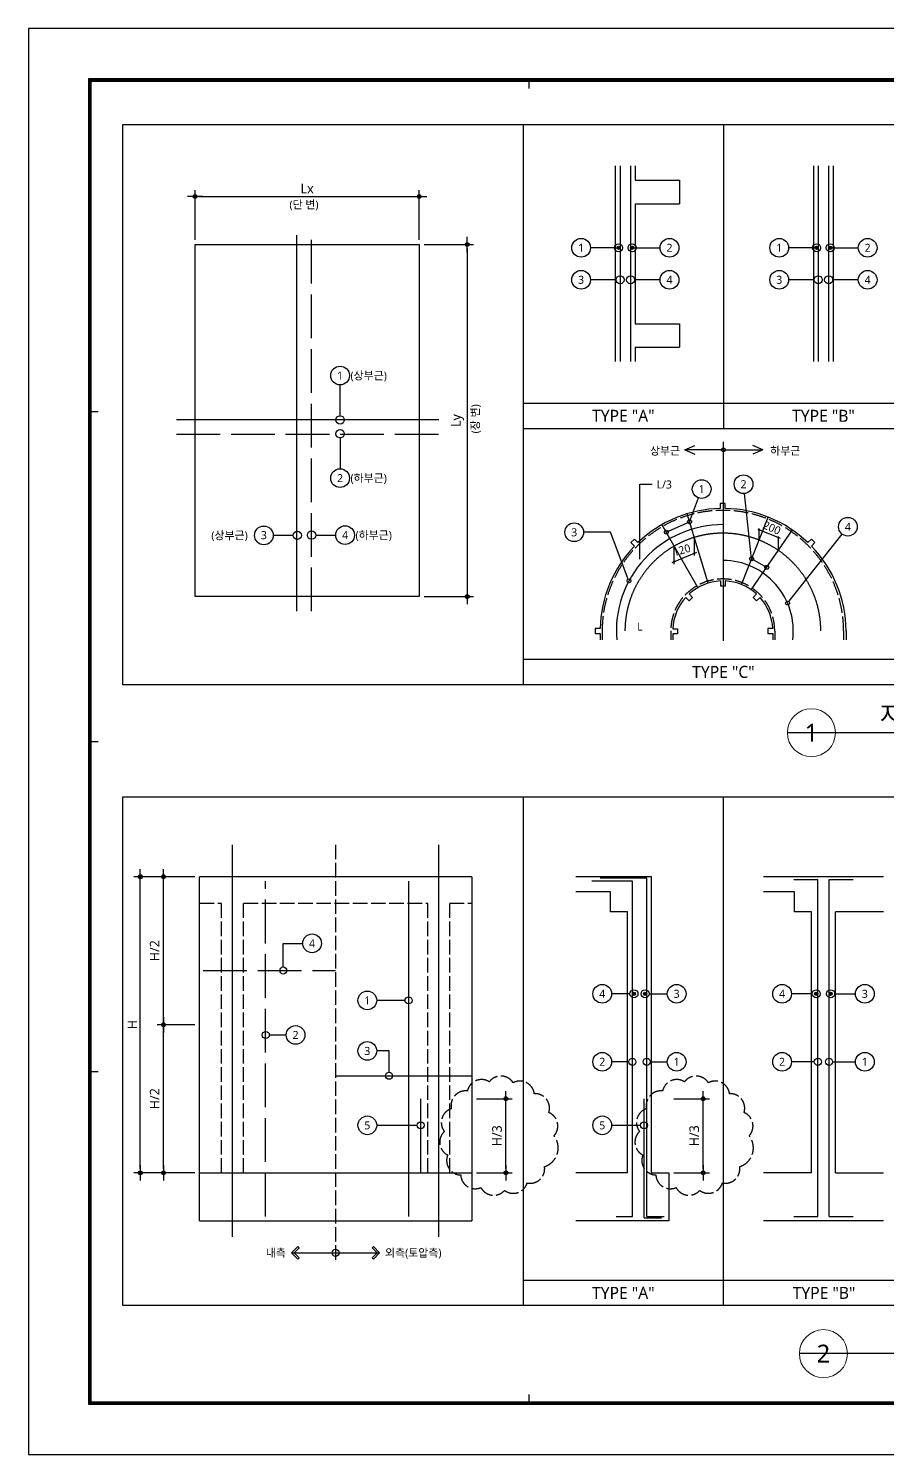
# Model space of a CAD drawing. Header units: millimetres. Extents: x 231380 to 990673, y -319231 to 132826.
# Drawn here: x 379034 to 389763, y -241135 to -223315 of the extents above; entities that cross this region are included whole.
import ezdxf
from ezdxf.enums import TextEntityAlignment as Align

# ---------------------------------------------------------------- set-up
doc = ezdxf.new("R2010")
doc.units = ezdxf.units.MM
doc.header["$LTSCALE"] = 91
for name, pattern in [('CEN', [62, 60, -1, 0, -1]), ('HID', [2.5, 2, -0.5]), ('HID2', [7.5, 6, -1.5])]:
    doc.linetypes.add(name, pattern=pattern)
doc.layers.get('Defpoints').update_dxf_attribs({"color": 145})
for name, color, linetype in [('BAR', 2, 'Continuous'), ('BAR1', 2, 'Continuous'), ('CEN', 1, 'CEN'), ('DIM', 7, 'Continuous'), ('EL4', 4, 'Continuous'), ('FORM_고양장항A-1BL-S$0$FORM', 7, 'Continuous'), ('LEADER', 7, 'Continuous'), ('LINE', 7, 'Continuous')]:
    doc.layers.add(name, color=color, linetype=linetype)
doc.layers.add('FORM_고양장항A-1BL-S$0$DEFPOINT', color=144, linetype='Continuous', plot=False)
doc.layers.add('REV', color=1, linetype='HID', plot=False)
doc.layers.add('TEXT', color=3, linetype='Continuous', lineweight=9)
doc.styles.add('맑은고딕', font='malgun.ttf')
doc.dimstyles.new('DIM_30', dxfattribs={"dimscale": 30, "dimtxt": 3, "dimasz": 1.2, "dimexe": 2, "dimexo": 1.5, "dimgap": 1, "dimtad": 1, "dimdec": 0, "dimdsep": 46, "dimtxsty": '맑은고딕', "dimblk1": 'DIMDOT', "dimblk2": 'DIMDOT', "dimsah": 1, "dimcen": 1, "dimdle": 2, "dimclrd": 7, "dimclre": 7, "dimclrt": 3, "dimadec": 0, "dimazin": 0, "dimtfac": 1, "dimtdec": 0, "dimtix": 1, "dimtmove": 2, "dimatfit": 3, "dimldrblk": 'DIMDOT', "dimfxl": 0, "dimtolj": 1, "dimarcsym": 0})

# ---------------------------------------------------------------- blocks, each defined once
blk = doc.blocks.new('DIMDOT')
at = {"layer": 'DIM', "linetype": 'Continuous'}
blk.add_line((-2, 0), (2, 0), dxfattribs=at)
for radius in [0.5, 0.25]:
    blk.add_circle((0, 0), radius, dxfattribs=at)
blk = doc.blocks.new('*D970')
at = {"layer": 'Defpoints', "color": 0, "transparency": 16777216}
for p in [(383914, -225415), (381114, -226015), (383914, -226015)]:
    blk.add_point(p, dxfattribs=at)
at = {"layer": 'DIM', "color": 7, "lineweight": -2, "transparency": 16777216}
for p, q in [((381114, -225955), (381114, -225335)), ((381162, -225415), (383866, -225415)), ((383914, -225955), (383914, -225335))]:
    blk.add_line(p, q, dxfattribs=at)
at = {"layer": 'DIM', "color": 7, "lineweight": -2, "transparency": 16777216, "xscale": 48, "yscale": 48, "zscale": 48, "rotation": 180}
blk.add_blockref('DIMDOT', (381114, -225415), dxfattribs=at)
at = {"layer": 'DIM', "color": 7, "lineweight": -2, "transparency": 16777216, "xscale": 48, "yscale": 48, "zscale": 48}
blk.add_blockref('DIMDOT', (383914, -225415), dxfattribs=at)
at = {"layer": 'DIM', "color": 3, "transparency": 16777216, "insert": (382514, -225315), "char_height": 120, "attachment_point": 5, "style": '맑은고딕'}
blk.add_mtext('\\A1;Lx', dxfattribs=at)
blk = doc.blocks.new('*D971')
at = {"layer": 'Defpoints', "color": 0, "transparency": 16777216}
for p in [(383914, -226015), (383914, -230415), (384514, -230415)]:
    blk.add_point(p, dxfattribs=at)
at = {"layer": 'DIM', "color": 7, "lineweight": -2, "transparency": 16777216}
for p, q in [((383974, -226015), (384594, -226015)), ((384514, -226063), (384514, -230367)), ((383974, -230415), (384594, -230415))]:
    blk.add_line(p, q, dxfattribs=at)
at = {"layer": 'DIM', "color": 7, "lineweight": -2, "transparency": 16777216, "xscale": 48, "yscale": 48, "zscale": 48}
for p, rotation in [((384514, -226015), 90), ((384514, -230415), 270)]:
    blk.add_blockref('DIMDOT', p, dxfattribs=dict(at, rotation=rotation))
at = {"layer": 'DIM', "color": 3, "transparency": 16777216, "insert": (384393, -228215), "char_height": 120, "attachment_point": 5, "rotation": 90, "style": '맑은고딕'}
blk.add_mtext('\\A1;Ly', dxfattribs=at)
blk = doc.blocks.new('*D972')
at = {"layer": 'Defpoints', "color": 0, "transparency": 16777216}
for p in [(380720, -235765), (381170, -235765), (381170, -237615)]:
    blk.add_point(p, dxfattribs=at)
at = {"layer": 'DIM', "color": 7, "lineweight": -2, "transparency": 16777216}
for p, q in [((381110, -235765), (380640, -235765)), ((380720, -237567), (380720, -235813)), ((381110, -237615), (380640, -237615))]:
    blk.add_line(p, q, dxfattribs=at)
at = {"layer": 'DIM', "color": 7, "lineweight": -2, "transparency": 16777216, "xscale": 48, "yscale": 48, "zscale": 48}
for p, rotation in [((380720, -235765), 90), ((380720, -237615), 270)]:
    blk.add_blockref('DIMDOT', p, dxfattribs=dict(at, rotation=rotation))
at = {"layer": 'DIM', "color": 3, "transparency": 16777216, "insert": (380609, -236690), "char_height": 120, "attachment_point": 5, "rotation": 90, "style": '맑은고딕'}
blk.add_mtext('\\A1;H/2', dxfattribs=at)
blk = doc.blocks.new('*D973')
at = {"layer": 'Defpoints', "color": 0, "transparency": 16777216}
for p in [(380720, -233915), (381170, -233915), (381170, -235765)]:
    blk.add_point(p, dxfattribs=at)
at = {"layer": 'DIM', "color": 7, "lineweight": -2, "transparency": 16777216}
for p, q in [((381110, -233915), (380640, -233915)), ((380720, -235717), (380720, -233963)), ((381110, -235765), (380640, -235765))]:
    blk.add_line(p, q, dxfattribs=at)
at = {"layer": 'DIM', "color": 7, "lineweight": -2, "transparency": 16777216, "xscale": 48, "yscale": 48, "zscale": 48}
for p, rotation in [((380720, -233915), 90), ((380720, -235765), 270)]:
    blk.add_blockref('DIMDOT', p, dxfattribs=dict(at, rotation=rotation))
at = {"layer": 'DIM', "color": 3, "transparency": 16777216, "insert": (380609, -234840), "char_height": 120, "attachment_point": 5, "rotation": 90, "style": '맑은고딕'}
blk.add_mtext('\\A1;H/2', dxfattribs=at)
blk = doc.blocks.new('*D974')
at = {"layer": 'Defpoints', "color": 0, "transparency": 16777216}
for p in [(380430, -233915), (381170, -233915), (381170, -237615)]:
    blk.add_point(p, dxfattribs=at)
at = {"layer": 'DIM', "color": 7, "lineweight": -2, "transparency": 16777216}
for p, q in [((381110, -233915), (380350, -233915)), ((380430, -237567), (380430, -233963)), ((381110, -237615), (380350, -237615))]:
    blk.add_line(p, q, dxfattribs=at)
at = {"layer": 'DIM', "color": 7, "lineweight": -2, "transparency": 16777216, "xscale": 48, "yscale": 48, "zscale": 48}
for p, rotation in [((380430, -233915), 90), ((380430, -237615), 270)]:
    blk.add_blockref('DIMDOT', p, dxfattribs=dict(at, rotation=rotation))
at = {"layer": 'DIM', "color": 3, "transparency": 16777216, "insert": (380330, -235765), "char_height": 120, "attachment_point": 5, "rotation": 90, "style": '맑은고딕'}
blk.add_mtext('\\A1;H', dxfattribs=at)
blk = doc.blocks.new('*D975')
at = {"layer": 'Defpoints', "color": 0, "transparency": 16777216}
for p in [(384570, -236690), (384997, -236690), (384570, -237615)]:
    blk.add_point(p, dxfattribs=at)
at = {"layer": 'DIM', "color": 7, "lineweight": -2, "transparency": 16777216}
for p, q in [((384630, -236690), (385077, -236690)), ((384997, -237567), (384997, -236738)), ((384630, -237615), (385077, -237615))]:
    blk.add_line(p, q, dxfattribs=at)
at = {"layer": 'DIM', "color": 7, "lineweight": -2, "transparency": 16777216, "xscale": 48, "yscale": 48, "zscale": 48}
for p, rotation in [((384997, -236690), 90), ((384997, -237615), 270)]:
    blk.add_blockref('DIMDOT', p, dxfattribs=dict(at, rotation=rotation))
at = {"layer": 'DIM', "color": 3, "transparency": 16777216, "insert": (384886, -237153), "char_height": 120, "attachment_point": 5, "rotation": 90, "style": '맑은고딕'}
blk.add_mtext('\\A1;H/3', dxfattribs=at)
blk = doc.blocks.new('*D976')
at = {"layer": 'Defpoints', "color": 0, "transparency": 16777216}
for p in [(387034, -236690), (387461, -236690), (387034, -237615)]:
    blk.add_point(p, dxfattribs=at)
at = {"layer": 'DIM', "color": 7, "lineweight": -2, "transparency": 16777216}
for p, q in [((387094, -236690), (387541, -236690)), ((387461, -237567), (387461, -236738)), ((387094, -237615), (387541, -237615))]:
    blk.add_line(p, q, dxfattribs=at)
at = {"layer": 'DIM', "color": 7, "lineweight": -2, "transparency": 16777216, "xscale": 48, "yscale": 48, "zscale": 48}
for p, rotation in [((387461, -236690), 90), ((387461, -237615), 270)]:
    blk.add_blockref('DIMDOT', p, dxfattribs=dict(at, rotation=rotation))
at = {"layer": 'DIM', "color": 3, "transparency": 16777216, "insert": (387350, -237153), "char_height": 120, "attachment_point": 5, "rotation": 90, "style": '맑은고딕'}
blk.add_mtext('\\A1;H/3', dxfattribs=at)
blk = doc.blocks.new('FORM_고양장항A-1BL-S')
at = {"layer": 'FORM_고양장항A-1BL-S$0$DEFPOINT', "color": 1}
for p, q in [((208.5, 569), (208.5, 572)), ((26, 434.5), (29, 434.5)), ((26, 297), (29, 297)), ((26, 159.5), (29, 159.5)), ((208.5, 22), (208.5, 25))]:
    blk.add_line(p, q, dxfattribs=at)
at = {"layer": 'FORM_고양장항A-1BL-S$0$DEFPOINT'}
blk.add_lwpolyline([(0, 594), (0, 0), (841, 0), (841, 594), (0, 594)], dxfattribs=at)
at = {"layer": 'FORM_고양장항A-1BL-S$0$FORM'}
for points in [[(25, 573), (25, 21), (757, 21), (757, 573)], [(26, 572), (26, 22), (756, 22), (756, 572)]]:
    blk.add_lwpolyline(points, close=True, dxfattribs=at)
at = {"layer": 'FORM_고양장항A-1BL-S$0$FORM', "const_width": 1}
blk.add_lwpolyline([(25.5, 572.5), (25.5, 21.5), (756.5, 21.5), (756.5, 572.5)], close=True, dxfattribs=at)
blk = doc.blocks.new('ST')
at = {"layer": 'BAR'}
blk.add_circle((0, 0), 14.5, dxfattribs=at)
blk = doc.blocks.new('BAR')
at = {"layer": 'BAR'}
blk.add_hatch(color=256, dxfattribs=at).paths.add_polyline_path([(0, -14.5, 1), (0, 14.5, 1)])
at = {"layer": 'BAR', "rotation": 180}
blk.add_blockref('ST', (0, 0), dxfattribs=at)

msp = doc.modelspace()

# ---------------------------------------------------------------- linework, layer by layer
at = {"layer": 'BAR1'}
for p, q in [((386423.6, -225032.5), (386423.6, -227478.5)), ((386553.6, -225032.5), (386553.6, -227478.5)), ((388898.6, -225032.5), (388898.6, -227478.5)), ((389028.6, -225032.5), (389028.6, -227478.5)), ((387396.1, -230301.4), (386946.2, -229514.9)), ((387525, -230245.8), (387261.4, -229378.9)), ((387938.6, -230262.9), (388273, -229420.8)), ((388062.5, -230329), (388575.8, -229582.3)), ((383783, -238160.5), (383783, -233970.5)), ((386576.9, -238160.5), (386576.9, -233970.8)), ((386756.3, -238160.5), (386756.3, -233931.7)), ((388893.6, -238160.5), (388893.6, -233951.5)), ((389033.6, -238160.5), (389033.6, -233951.3)), ((382869.8, -236403), (384569.8, -236403)), ((383933, -237615.5), (383933, -236690.5)), ((386722.5, -238177.4), (386722.5, -236690.5)), ((386374.4, -238160.5), (386576.9, -238160.5)), ((386722.5, -238177.4), (386941.8, -238177.4)), ((386756.3, -238160.5), (386975.7, -238160.5)), ((388593.6, -238160.5), (388893.6, -238160.5)), ((389033.6, -238160.5), (389333.6, -238160.5))]:
    msp.add_line(p, q, dxfattribs=at)
at = {"layer": 'BAR1', "linetype": 'Continuous'}
for p, q in [((382385.4, -230598.8), (382385.4, -225899)), ((380880.5, -228202.5), (384161.1, -228202.5))]:
    msp.add_line(p, q, dxfattribs=at)
at = {"layer": 'BAR1', "linetype": 'HID2'}
for p, q in [((382567.4, -230598.8), (382567.4, -225899)), ((380880.5, -228384.5), (384161.1, -228384.5)), ((381994.7, -238160.5), (381994.7, -233970.5)), ((381216.6, -235087.3), (382869.8, -235087.3))]:
    msp.add_line(p, q, dxfattribs=at)
at = {"layer": 'BAR1', "color": 2, "linetype": 'Continuous'}
for p, q in [((386576.9, -233970.8), (386071.6, -233970.8)), ((386756.3, -233931.7), (386173.3, -233931.7)), ((388593.6, -233951.5), (388893.6, -233951.5)), ((389033.6, -233951.3), (389333.6, -233951.3))]:
    msp.add_line(p, q, dxfattribs=at)
at = {"layer": 'BAR1'}
for centre, radius, start, end in [((387707.3, -230845.4), 1330.5, 89.73027, 184.68793), ((387705.4, -230843.4), 881.5, 352.78409, 89.46457)]:
    msp.add_arc(centre, radius, start, end, dxfattribs=at)
at = {"layer": 'CEN'}
for p, q in [((381582.3, -238415.5), (381582.3, -233515.5)), ((384157.3, -238415.5), (384157.3, -233515.5)), ((381582.3, -238415.5), (381582.3, -236765.7)), ((384157.3, -238415.5), (384157.3, -236765.7))]:
    msp.add_line(p, q, dxfattribs=at)
msp.add_arc((387707.3, -230845.4), 1223.3, 0.07509, 179.92491, dxfattribs=at)
at = {"layer": 'Defpoints'}
for p, q in [((393013.6, -232115.5), (388513.6, -232115.5)), ((392863.6, -239875.5), (388663.6, -239875.5))]:
    msp.add_line(p, q, dxfattribs=at)
at = {"layer": 'EL4'}
for p, q in [((386363.6, -225032.5), (386363.6, -227478.5)), ((386613.6, -225032.5), (386613.6, -225211.5)), ((388838.6, -225032.5), (388838.6, -227478.5)), ((389088.6, -227478.5), (389088.6, -225032.5)), ((386613.6, -225211.5), (387163.6, -225211.5)), ((387163.6, -225211.5), (387163.6, -225505.5)), ((386613.6, -225505.5), (387163.6, -225505.5)), ((386613.6, -225505.5), (386613.6, -227005.5)), ((386613.6, -227005.5), (387163.6, -227005.5)), ((387163.6, -227005.5), (387163.6, -227299.5)), ((386613.6, -227299.5), (386613.6, -227478.5)), ((386613.6, -227299.5), (387163.6, -227299.5)), ((386174.5, -230876.1), (386174.5, -230954.1)), ((387080.6, -230878), (387080.6, -230954.1)), ((388330.1, -230876.1), (388330.1, -230954.1)), ((389246.3, -230843.4), (389246.3, -230954.1)), ((384569.8, -233915.5), (381169.8, -233915.5)), ((381169.8, -238215.5), (381169.8, -233915.5)), ((384569.8, -233915.5), (384569.8, -238215.5)), ((386813.9, -233915.5), (385868.4, -233915.5)), ((386813.9, -237615.5), (386813.9, -233915.5)), ((389713.6, -233915.5), (388213.6, -233915.5)), ((386303.8, -234102.5), (385868.4, -234102.5)), ((386303.8, -234355.5), (386303.8, -234102.5)), ((388603.5, -234102.5), (388213.6, -234102.5)), ((388603.5, -234355.5), (388603.5, -234102.5)), ((386513.9, -234355.5), (386303.8, -234355.5)), ((386513.9, -237615.5), (386513.9, -234355.5)), ((388813.6, -234355.5), (388603.5, -234355.5)), ((388813.6, -237615.5), (388813.6, -234355.5)), ((389113.6, -237615.5), (389113.6, -234355.5)), ((389713.6, -234355.5), (389113.6, -234355.5)), ((381169.8, -237615.5), (384569.8, -237615.5)), ((386513.9, -237615.5), (385868.4, -237615.5)), ((386813.9, -237615.5), (387033.8, -237615.5)), ((387033.8, -237615.5), (387033.8, -238215.5)), ((388813.6, -237615.5), (388213.6, -237615.5)), ((389113.6, -237615.5), (389713.6, -237615.5)), ((387033.8, -238215.5), (385868.4, -238215.5)), ((389713.6, -238215.5), (388213.6, -238215.5))]:
    msp.add_line(p, q, dxfattribs=at)
at = {"layer": 'EL4', "linetype": 'HID'}
for p, q in [((386199, -230843.4), (386199, -230954.1)), ((387056.1, -230843.4), (387056.1, -230954.1)), ((388354.6, -230845.4), (388354.6, -230954.1)), ((389215.7, -230843.4), (389215.7, -230954.1)), ((381169.8, -234245.5), (381444.8, -234245.5)), ((381444.8, -237615.5), (381444.8, -234245.5)), ((381719.8, -234245.5), (384019.8, -234245.5)), ((381719.8, -237615.5), (381719.8, -234245.5)), ((384019.8, -237615.5), (384019.8, -234245.5)), ((384294.8, -234245.5), (384569.8, -234245.5)), ((384294.8, -237615.5), (384294.8, -234245.5))]:
    msp.add_line(p, q, dxfattribs=at)
at = {"layer": 'EL4', "linetype": 'Continuous'}
msp.add_line((381169.8, -238215.5), (384569.8, -238215.5), dxfattribs=at)
at = {"layer": 'EL4'}
msp.add_lwpolyline([(381113.6, -230415.5), (381113.6, -226015.5), (383913.6, -226015.5), (383913.6, -230415.5)], close=True, dxfattribs=at)
for points in [[(387736.5, -229312.8), (387736.5, -229251.3), (387675.3, -229251.3), (387675.3, -229312.9)], [(386645.3, -229740.1), (386601.8, -229696.6), (386558.5, -229739.9), (386602, -229783.4)], [(388812.6, -229783.4), (388856.1, -229739.8), (388812.8, -229696.5), (388769.3, -229740)], [(387676.7, -230219.4), (387676.7, -230279.9), (387738, -230279.9)], [(387738, -230279.9), (387738, -230219.4)], [(387329.2, -230423.9), (387286.4, -230381.1)], [(388128.3, -230381.1), (388085.5, -230423.9), (388128.9, -230467.2)], [(387243.1, -230424.4), (387285.8, -230467.2), (387329.2, -230423.9)], [(388128.9, -230467.2), (388171.6, -230424.4)], [(386174.8, -230814.8), (386113.3, -230814.8), (386113.3, -230876.1), (386174.8, -230876.1)], [(387080.3, -230816.8), (387141.9, -230816.8), (387141.9, -230878), (387080.3, -230878)], [(388330.5, -230814.8), (388268.9, -230814.8), (388268.9, -230876.1), (388330.5, -230876.1)]]:
    msp.add_lwpolyline(points, dxfattribs=at)
at = {"layer": 'EL4', "linetype": 'HID'}
for centre, radius, start, end in [((387707.3, -230845.4), 1508.3, 0.07509, 179.92491), ((387705.4, -230843.4), 649.2, 359.82555, 179.99319)]:
    msp.add_arc(centre, radius, start, end, dxfattribs=at)
at = {"layer": 'EL4'}
for centre, radius, start, end in [((387707.3, -230845.4), 1532.8, 91.19886, 133.85693), ((387707.3, -230845.4), 1532.8, 46.14657, 88.90922), ((387707.3, -230845.4), 1532.8, 136.14657, 178.85693), ((387707.6, -230854.2), 1538.8, 0.32665, 44.09773), ((387707.3, -230845.4), 626.7, 92.80087, 132.19913), ((387707.3, -230845.4), 626.7, 47.80087, 87.19913), ((387707.3, -230845.4), 626.7, 137.80087, 177.38431), ((387707.4, -230840.2), 623.2, 2.33792, 41.852)]:
    msp.add_arc(centre, radius, start, end, dxfattribs=at)
at = {"layer": 'LEADER'}
for p, q in [((386353.6, -226055.5), (386053.6, -226055.5)), ((386623.6, -226055.5), (386923.6, -226055.5)), ((388828.6, -226055.5), (388528.6, -226055.5)), ((389098.6, -226055.5), (389398.6, -226055.5)), ((386373.6, -226455.5), (386053.6, -226455.5)), ((386923.6, -226455.5), (386603.6, -226455.5)), ((388848.6, -226455.5), (388528.6, -226455.5)), ((389398.6, -226455.5), (389078.6, -226455.5)), ((387232.5, -228580.7), (387357.5, -228527.3)), ((387232.5, -228580.7), (387357.5, -228634)), ((387713.6, -228580.7), (387232.5, -228580.7)), ((387713.6, -230965.5), (387713.6, -228480.7)), ((387713.6, -228580.7), (388194.7, -228580.7)), ((388207.4, -228580.7), (388082.4, -228527.3)), ((388207.4, -228580.7), (388082.4, -228634)), ((382215.8, -234747.8), (382458.3, -234747.8)), ((383537.2, -236092.4), (383383, -236092.4)), ((382319.8, -238615.5), (382397.6, -238537.7)), ((382351, -238615.5), (382413.2, -238553.3)), ((382397.6, -238537.7), (382413.2, -238553.3)), ((383342.1, -238537.7), (383326.5, -238553.3)), ((383388.7, -238615.5), (383326.5, -238553.3)), ((383419.8, -238615.5), (383342.1, -238537.7)), ((382319.8, -238615.5), (382397.6, -238693.3)), ((382319.8, -238615.5), (383419.8, -238615.5)), ((382351, -238615.5), (382413.2, -238677.7)), ((382397.6, -238693.3), (382413.2, -238677.7)), ((383388.7, -238615.5), (383326.5, -238677.7)), ((383342.1, -238693.3), (383326.5, -238677.7)), ((383419.8, -238615.5), (383342.1, -238693.3))]:
    msp.add_line(p, q, dxfattribs=at)
at = {"layer": 'LEADER', "color": 7, "linetype": 'Continuous'}
for p, q in [((386670, -229008.7), (386822.2, -229008.7)), ((386670, -229945.5), (386670, -229008.7))]:
    msp.add_line(p, q, dxfattribs=at)
at = {"layer": 'LEADER', "color": 7}
for p, q in [((388065.8, -229942.6), (387978.1, -229126.6)), ((387291.8, -229478.9), (387401.7, -229180.8)), ((387000.4, -229609.5), (387291.8, -229478.9)), ((386303.7, -229611), (385967, -229611)), ((386525.6, -230194.8), (386303.7, -229611)), ((387351.4, -229901.2), (387351.4, -229675)), ((388426.4, -229690.4), (388147.6, -229574.3)), ((388158.7, -229708.4), (388158.7, -229563.2)), ((388400.5, -229837.4), (388400.5, -229663.5)), ((388531, -230477.8), (389196.5, -229633.2)), ((387074, -229986.7), (387381.7, -229858.6)), ((387099.9, -230007.9), (387099.9, -229783.5)), ((388254.9, -230049), (388065.8, -229942.6))]:
    msp.add_line(p, q, dxfattribs=at)
at = {"layer": 'LEADER', "linetype": 'HID'}
msp.add_line((382869.8, -233515.5), (382869.8, -238715.5), dxfattribs=at)
at = {"layer": 'LEADER', "linetype": 'Continuous'}
for points in [[(382925.3, -228154.2), (382925.3, -227769.1)], [(382925.3, -228432), (382925.3, -228817.2)], [(382339.8, -229649.6), (382090.3, -229649.6)], [(382621.5, -229646.7), (382871, -229646.7)], [(382215.8, -235043.3), (382215.8, -234747.8)], [(386546.9, -235378.2), (386317.4, -235378.2)], [(386786.3, -235378.2), (387013, -235378.2)], [(388823.6, -235378.2), (388563.6, -235378.2)], [(389103.6, -235378.2), (389363.6, -235378.2)], [(383736.5, -235460.9), (383383, -235460.9)], [(382041.6, -235892.9), (382252.8, -235892.9)], [(383537.2, -236359), (383537.2, -236092.4)], [(386532.9, -236228.4), (386317.4, -236228.4)], [(386800.3, -236228.4), (387013, -236228.4)], [(388849.6, -236228.4), (388563.6, -236228.4)], [(389077.6, -236228.4), (389363.6, -236228.4)], [(383383, -237021.9), (383887.7, -237021.9)], [(386317.4, -237021.9), (386677.2, -237021.9)]]:
    msp.add_lwpolyline(points, dxfattribs=at)
at = {"layer": 'LEADER', "color": 7, "linetype": 'Continuous'}
for points in [[(386568, -229857, 0, 40, 0), (386631.9, -229912.7, 0, 0, 0), (386708.2, -229978.3, 40, 0, 0), (386783.4, -230043.6, 0, 0, 0)], [(386199, -230899, 0, 40, 0), (386319, -230899, 0, 0, 0), (386936.1, -230899, 40, 0, 0), (387056.1, -230899, 0, 0, 0)]]:
    msp.add_lwpolyline(points, format="xyseb", dxfattribs=at)
at = {"layer": 'LEADER', "color": 7}
for centre in [(385936.6, -226055.5), (387040.6, -226055.5), (388411.6, -226055.5), (389515.6, -226055.5), (385936.6, -226455.5), (387040.6, -226455.5), (388411.6, -226455.5), (389515.6, -226455.5), (382925.3, -227652.1), (382925.3, -228934.2), (387442.2, -229071.1), (387965.6, -229010.3), (385850, -229611), (389268.9, -229541.2), (381973.3, -229649.6), (382988, -229646.7), (382575.3, -234747.8), (383266, -235460.9), (386200.4, -235378.2), (387130, -235378.2), (388446.6, -235378.2), (389480.6, -235378.2), (382369.8, -235892.9), (383266, -236092.4), (386200.4, -236228.4), (387130, -236228.4), (388446.6, -236228.4), (389480.6, -236228.4), (383266, -237021.9), (386200.4, -237021.9)]:
    msp.add_circle(centre, 117, dxfattribs=at)
at = {"layer": 'LEADER'}
for centre, radius in [((386403.6, -226055.5), 50), ((386573.6, -226055.5), 50), ((388878.6, -226055.5), 50), ((389048.6, -226055.5), 50), ((386423.6, -226455.5), 50), ((386553.6, -226455.5), 50), ((388898.6, -226455.5), 50), ((389028.6, -226455.5), 50), ((387713.6, -228580.7), 24.3), ((388158.7, -229579.3), 6.02), ((388158.7, -229579.3), 4.52), ((388158.7, -229579.3), 3.02), ((388400.5, -229679.6), 6.02), ((388400.5, -229679.6), 4.52), ((388400.5, -229679.6), 3.02), ((387351.4, -229871.2), 6.02), ((387351.4, -229871.2), 4.52), ((387351.4, -229871.2), 3.02), ((387099.9, -229975.9), 6.02), ((387099.9, -229975.9), 4.52), ((387099.9, -229975.9), 3.02), ((386596.9, -235378.2), 50), ((386736.3, -235378.2), 50), ((388873.6, -235378.2), 50), ((389053.6, -235378.2), 50)]:
    msp.add_circle(centre, radius, dxfattribs=at)
at = {"layer": 'LEADER', "linetype": 'Continuous'}
for centre, radius in [((382925.3, -228206.2), 52), ((382925.3, -228380), 52), ((387291.8, -229478.9), 24.4), ((382391.8, -229649.6), 52), ((382569.5, -229646.7), 52), ((387000.4, -229609.5), 24.4), ((388065.8, -229942.6), 24.4), ((388254.9, -230049), 24.4), ((386534.2, -230217.6), 24.4), ((388515.9, -230496.9), 24.4), ((382215.8, -235087.3), 44), ((383780.5, -235460.9), 44), ((381997.6, -235892.9), 44), ((386576.9, -236228.4), 44), ((386756.3, -236228.4), 44), ((388893.6, -236228.4), 44), ((389033.6, -236228.4), 44), ((383537.2, -236403), 44), ((383931.7, -237021.9), 44), ((386721.2, -237021.9), 44), ((382869.8, -238615.5), 44)]:
    msp.add_circle(centre, radius, dxfattribs=at)
at = {"layer": 'LINE', "color": 7, "linetype": 'Continuous'}
for p, q in [((385213.6, -224515.5), (385213.6, -231515.5)), ((387713.6, -224515.5), (387713.6, -228315.5)), ((385213.6, -227995.5), (387713.6, -227995.5)), ((387713.6, -227995.5), (390213.6, -227995.5)), ((385213.6, -228315.5), (390213.6, -228315.5)), ((385213.6, -231195.5), (390213.6, -231195.5)), ((385213.6, -232915.5), (385213.6, -239275.5)), ((385213.6, -238955.5), (390213.6, -238955.5))]:
    msp.add_line(p, q, dxfattribs=at)
at = {"layer": 'LINE'}
msp.add_line((387713.6, -239275.5), (387713.6, -232915.5), dxfattribs=at)
at = {"layer": 'LINE', "color": 7, "linetype": 'Continuous'}
for points in [[(380213.6, -231515.5), (380213.6, -224515.5), (401313.6, -224515.5), (401313.6, -231515.5), (380213.6, -231515.5)], [(380213.6, -239275.5), (380213.6, -232915.5), (401313.6, -232915.5), (401313.6, -239275.5), (380213.6, -239275.5)]]:
    msp.add_lwpolyline(points, dxfattribs=at)
at = {"layer": 'REV'}
for points in [[(385597.9, -237153, 0.5205671), (385533.3, -236862.5, 0.5205671), (385351.8, -236626.6, 0.5205671), (385087.4, -236489.9, 0.5205671), (384790, -236478.1, 0.5205671), (384515.6, -236593.3, 0.5205671), (384315.8, -236813.9, 0.5205671), (384228.3, -237098.4, 0.5205671), (384269.6, -237393.1, 0.5205671), (384431.8, -237642.6, 0.5205671), (384684.4, -237800, 0.5205671), (384979.9, -237835.5, 0.5205671), (385262.6, -237742.5, 0.5205671), (385479.3, -237538.5, 0.5205671)], [(388036.3, -237153, 0.5205671), (387971.7, -236862.5, 0.5205671), (387790.2, -236626.6, 0.5205671), (387525.8, -236489.9, 0.5205671), (387228.4, -236478.1, 0.5205671), (386954, -236593.3, 0.5205671), (386754.3, -236813.9, 0.5205671), (386666.8, -237098.4, 0.5205671), (386708, -237393.1, 0.5205671), (386870.2, -237642.6, 0.5205671), (387122.8, -237800, 0.5205671), (387418.3, -237835.5, 0.5205671), (387701, -237742.5, 0.5205671), (387917.7, -237538.5, 0.5205671)]]:
    msp.add_lwpolyline(points, format="xyb", close=True, dxfattribs=at)
at = {"layer": 'TEXT'}
for p, q in [((389113.6, -232115.5), (393013.6, -232115.5)), ((389263.6, -239875.5), (392863.6, -239875.5))]:
    msp.add_line(p, q, dxfattribs=at)
for centre in [(388813.6, -232115.5), (388963.6, -239875.5)]:
    msp.add_circle(centre, 300, dxfattribs=at)

# ---------------------------------------------------------------- block references
at = {"xscale": 30, "yscale": 30, "zscale": 30}
msp.add_blockref('FORM_고양장항A-1BL-S', (379033.6, -241135.5), dxfattribs=at)
at = {"layer": 'BAR', "xscale": 1.379310344827586, "yscale": 1.379310344827586, "zscale": 1.379310344827586}
for p in [(386403.6, -226055.5), (386573.6, -226055.5), (388878.6, -226055.5), (389048.6, -226055.5), (386596.9, -235378.2), (386736.3, -235378.2), (388873.6, -235378.2), (389053.6, -235378.2)]:
    msp.add_blockref('BAR', p, dxfattribs=at)

# ---------------------------------------------------------------- texts
at = {"layer": 'TEXT', "color": 3, "style": '맑은고딕'}
for s, p in [('(단 변)', (382474.3, -225515.5)), ('1', (385936.6, -226055.5)), ('2', (387040.6, -226055.5)), ('1', (388411.6, -226055.5)), ('2', (389515.6, -226055.5)), ('3', (385936.6, -226455.5)), ('4', (387040.6, -226455.5)), ('3', (388411.6, -226455.5)), ('4', (389515.6, -226455.5)), ('1', (382925.3, -227652.1)), ('2', (382925.3, -228934.2)), ('2', (387965.6, -229010.3)), ('1', (387442.2, -229071.1)), ('4', (389268.9, -229541.2)), ('3', (381973.3, -229646.7)), ('4', (382988, -229646.7)), ('3', (385850, -229611)), ('4', (386200.4, -235378.2)), ('3', (387130, -235378.2)), ('4', (388446.6, -235378.2)), ('3', (389480.6, -235378.2)), ('2', (386200.4, -236228.4)), ('1', (387130, -236228.4)), ('2', (388446.6, -236228.4)), ('1', (389480.6, -236228.4)), ('내측', (382123.7, -238615.5)), ('외측(토압측)', (383839.4, -238615.5))]:
    msp.add_text(s, height=100, dxfattribs=at).set_placement(p, align=Align.MIDDLE_CENTER)
for s, p in [('(상부근)', (383055.3, -227652.1)), ('(하부근)', (383055.3, -228934.2)), ('(상부근)', (381317.4, -229649.6)), ('(하부근)', (383118, -229646.7))]:
    msp.add_text(s, height=100, dxfattribs=at).set_placement(p, align=Align.MIDDLE_LEFT)
msp.add_text('(장 변)', height=100, rotation=90, dxfattribs=at).set_placement((384613.6, -228193), align=Align.MIDDLE_CENTER)
at = {"layer": 'TEXT', "style": '맑은고딕'}
for s, height, p in [('TYPE "A"', 150, (386463.6, -228155.5)), ('TYPE "B"', 150, (388963.6, -228155.5)), ('TYPE "C"', 150, (387713.6, -231355.5)), ('1', 225, (388813.6, -232115.5)), ('4', 100, (382575.3, -234747.8)), ('1', 100, (383266, -235460.9)), ('2', 100, (382369.8, -235892.9)), ('3', 100, (383266, -236092.4)), ('5', 100, (383266, -237021.9)), ('5', 100, (386200.4, -237021.9)), ('TYPE "A"', 150, (386463.6, -239115.5)), ('TYPE "B"', 150, (388970.9, -239115.5)), ('2', 225, (388963.6, -239875.5))]:
    msp.add_text(s, height=height, dxfattribs=at).set_placement(p, align=Align.MIDDLE_CENTER)
at = {"layer": 'TEXT', "color": 3, "style": '맑은고딕'}
for s, p in [('상부근', (386984.4, -228589.9)), ('하부근', (388485.9, -228589.9)), ('L/3', (386974.5, -229013.4))]:
    msp.add_text(s, height=100, dxfattribs=at).set_placement(p, align=Align.MIDDLE)
at = {"layer": 'TEXT', "color": 3, "linetype": 'ByBlock', "style": '맑은고딕'}
for s, rotation, p in [('200', 336.91604, (388319.5, -229555.4)), ('120', 17.13643, (387192.4, -229833.9))]:
    msp.add_text(s, height=100, rotation=rotation, dxfattribs=at).set_placement(p, align=Align.MIDDLE)
msp.add_text('L', height=100, dxfattribs=at).set_placement((386671, -230791.1), align=Align.MIDDLE)
at = {"layer": 'TEXT', "style": '맑은고딕'}
msp.add_text('지하주차장 슬래브 일람표', height=225, dxfattribs=at).set_placement((392923.6, -231890.5), align=Align.MIDDLE_RIGHT)

# ---------------------------------------------------------------- dimensions: what is measured, and where the dimension line sits
at = {"layer": 'DIM'}
dim = msp.add_linear_dim(base=(383913.6, -225415.5), p1=(381113.6, -226015.5), p2=(383913.6, -226015.5), text='Lx', dimstyle='DIM_30', override={"dimscale": 40, "dimtxsty": '맑은고딕'}, dxfattribs=at)
dim.commit()
dim.dimension.update_dxf_attribs({"geometry": '*D970', "text_midpoint": (382513.6, -225315.5)})
for base, p1, p2, angle, text, override, picture, middle in [((384513.6, -230415.5), (383913.6, -226015.5), (383913.6, -230415.5), 270, 'Ly', {"dimscale": 40, "dimtxsty": '맑은고딕'}, '*D971', (384393.4, -228215.5)), ((380429.8, -233915.5), (381169.8, -237615.5), (381169.8, -233915.5), 90, 'H', {"dimscale": 40}, '*D974', (380329.8, -235765.5)), ((380719.8, -233915.5), (381169.8, -235765.5), (381169.8, -233915.5), 90, 'H/2', {"dimscale": 40}, '*D973', (380608.9, -234840.5)), ((380719.8, -235765.5), (381169.8, -237615.5), (381169.8, -235765.5), 90, 'H/2', {"dimscale": 40}, '*D972', (380608.9, -236690.5)), ((384997.4, -236690.5), (384569.8, -237615.5), (384569.8, -236690.5), 90, 'H/3', {"dimscale": 40}, '*D975', (384886.5, -237153)), ((387461.4, -236690.5), (387033.8, -237615.5), (387033.8, -236690.5), 90, 'H/3', {"dimscale": 40, "dimtxsty": '맑은고딕'}, '*D976', (387350.4, -237153))]:
    dim = msp.add_linear_dim(base=base, p1=p1, p2=p2, angle=angle, text=text, dimstyle='DIM_30', override=override, dxfattribs=at)
    dim.commit()
    dim.dimension.update_dxf_attribs({"geometry": picture, "text_midpoint": middle})

doc.saveas('drawing.dxf')
